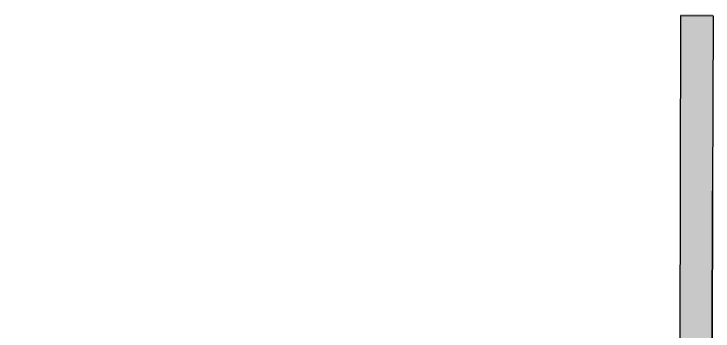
# Model space of a CAD drawing. Header units: millimetres. Extents: x 2258 to 5600, y 711 to 2563.
# Drawn here: x 4286.4 to 4452.7, y 2461.6 to 2537.1 of the extents above; entities that cross this region are included whole.
import ezdxf

# ---------------------------------------------------------------- set-up
doc = ezdxf.new("R2010")
doc.units = ezdxf.units.MM
doc.layers.add('PQI-A-IN-FURN', color=39, linetype='Continuous', lineweight=13)
doc.layers.add('PQI-A-WALL', color=30, linetype='Continuous', lineweight=50)

msp = doc.modelspace()

# ---------------------------------------------------------------- hatches: boundary and pattern name
at = {"layer": 'PQI-A-IN-FURN', "true_color": 0x000000}
h = msp.add_hatch(color=18, dxfattribs=at)
h.dxf.hatch_style = 1
h.paths.add_polyline_path([(4286.356, 2424.282), (4294.083, 2424.263), (4294.13, 2443.894), (4444.759, 2443.521), (4444.704, 2420.737), (4452.43, 2420.719), (4452.485, 2443.502), (4452.609, 2495), (4452.618, 2498.863), (4452.71, 2537.062), (4444.984, 2537.081), (4444.777, 2451.247), (4315.36, 2451.569), (4286.422, 2451.638), (4286.403, 2443.912)])

# ---------------------------------------------------------------- linework, layer by layer
for p, q in [((4444.892, 2451.248), (4445.097, 2536.703)), ((4445.097, 2536.703), (4452.74, 2536.68)), ((4452.74, 2536.68), (4452.609, 2495))]:
    msp.add_line(p, q)
at = {"layer": 'PQI-A-WALL', "color": 0, "lineweight": 35, "ltscale": 1000}
msp.add_line((4452.485, 2443.502), (4452.609, 2495), dxfattribs=at)

doc.saveas('drawing.dxf')
